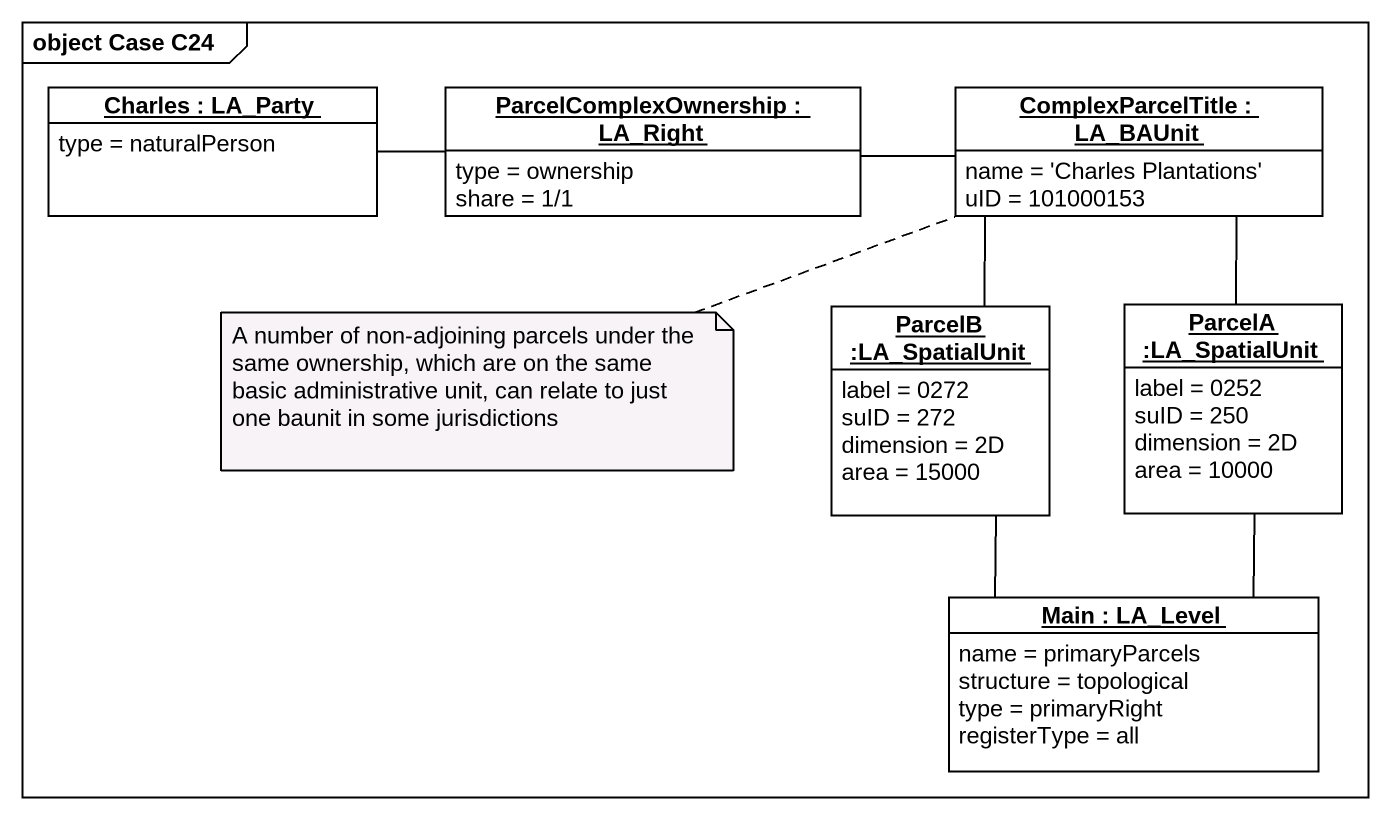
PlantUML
@startuml
mainframe object Case C24
hide circle
hide empty members
object "Charles : LA_Party" as Charles #FFFFFF {
  type = naturalPerson
}
object "ParcelComplexOwnership : LA_Right" as ParcelComplexOwnership #FFFFFF {
  type = ownership
  share = 1/1
}
object "ComplexParcelTitle : LA_BAUnit" as ComplexParcelTitle #FFFFFF {
  name = 'Charles Plantations'
  uID = 101000153
}
object "ParcelB :LA_SpatialUnit" as ParcelB_LA_SpatialUnit #FFFFFF {
  label = 0272
  suID = 272
  dimension = 2D
  area = 15000
}
object "ParcelA :LA_SpatialUnit" as ParcelA_LA_SpatialUnit #FFFFFF {
  label = 0252
  suID = 250
  dimension = 2D
  area = 10000
}
object "Main : LA_Level" as Main #FFFFFF {
  name = primaryParcels
  structure = topological
  type = primaryRight
  registerType = all
}
ParcelComplexOwnership -left- Charles
ComplexParcelTitle -left- ParcelComplexOwnership
ComplexParcelTitle -- ParcelB_LA_SpatialUnit
ComplexParcelTitle -- ParcelA_LA_SpatialUnit
ParcelB_LA_SpatialUnit -- Main
Main -up- ParcelA_LA_SpatialUnit
note left of ComplexParcelTitle : A number of non-adjoining parcels under the same ownership, which are on the same basic administrative unit, can relate to just one baunit in some jurisdictions
@enduml
